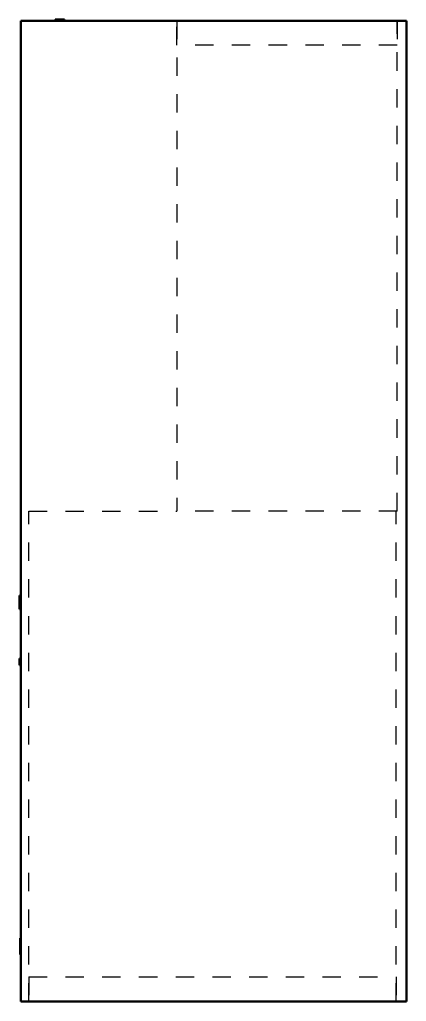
# Model space of a CAD drawing. Header units: inches. Extents: x -10.6 to 10.5, y 0 to 53.5.
import ezdxf

# ---------------------------------------------------------------- set-up
doc = ezdxf.new("R2010")
doc.units = ezdxf.units.IN
doc.header["$MEASUREMENT"] = 0
doc.linetypes.add('Dashed', pattern=[2, 1, -1])
doc.layers.add('AM_0', color=7, linetype='Continuous', lineweight=50)
doc.layers.add('AM_9', color=6, linetype='Dashed', lineweight=25)

# ---------------------------------------------------------------- blocks, each defined once
blk = doc.blocks.new('1_AMST42CU14_PART8_0_in_AMST42CU14_2')
at = {"layer": 'AM_9'}
for p, q in [((-2, 53.4375), (-2, 26.71875)), ((10, 26.71875), (10, 53.4375)), ((10, 26.71875), (-2, 26.71875))]:
    blk.add_line(p, q, dxfattribs=at)
blk = doc.blocks.new('2_AMST42CU14_PART7_0_in_AMST42CU14_2')
at = {"layer": 'AM_9'}
for p, q in [((-10.0625, 26.71875), (-2, 26.71875)), ((-10.0625, 0), (-10.0625, 26.71875)), ((9.9375, 0), (9.9375, 26.71875))]:
    blk.add_line(p, q, dxfattribs=at)
blk = doc.blocks.new('3_AMST42CU14_PART6_0_in_AMST42CU14_2')
at = {"layer": 'AM_0'}
for p, q in [((-8.625, 53.5), (-8.625, 53.4375)), ((-8.625, 53.5), (-8.125, 53.5)), ((-8.125, 53.4375), (-8.125, 53.5))]:
    blk.add_line(p, q, dxfattribs=at)
blk = doc.blocks.new('4_AMST42CU14_PART5_0_in_AMST42CU14_2')
at = {"layer": 'AM_0'}
for p, q in [((-10.5625, 21.375), (-10.5625, 22.125)), ((-10.5, 22.125), (-10.5625, 22.125)), ((-10.5625, 21.375), (-10.5, 21.375))]:
    blk.add_line(p, q, dxfattribs=at)
blk = doc.blocks.new('5_AMST42CU14_PART4_0_in_AMST42CU14_2')
at = {"layer": 'AM_0'}
for p, q in [((-10.5625, 18.3125), (-10.5625, 18.6875)), ((-10.5, 18.6875), (-10.5625, 18.6875)), ((-10.5625, 18.3125), (-10.5, 18.3125))]:
    blk.add_line(p, q, dxfattribs=at)
blk = doc.blocks.new('6_AMST42CU14_PART3_0_in_AMST42CU14_2')
at = {"layer": 'AM_0'}
for q in [(-10.53125, 2.6875), (-10.5, 2.5625)]:
    blk.add_line((-10.53125, 2.5625), q, dxfattribs=at)
at = {"layer": 'AM_9'}
blk.add_line((-10.5, 3.3125), (-10.53125, 3.3125), dxfattribs=at)
blk = doc.blocks.new('7_AMST42CU14_PART2_0_in_AMST42CU14_2')
at = {"layer": 'AM_0'}
for p, q in [((-10.53125, 2.6875), (-10.53125, 3.4375)), ((-10.5, 3.4375), (-10.53125, 3.4375)), ((-10.53125, 2.6875), (-10.5, 2.6875))]:
    blk.add_line(p, q, dxfattribs=at)
blk = doc.blocks.new('8_AMST42CU14_PART1_0_in_AMST42CU14_2')
at = {"layer": 'AM_0'}
for p, q in [((-10.5, 0), (-10.5, 53.437)), ((10.5, 53.437), (-10.5, 53.437)), ((10.5, 53.437), (10.5, 0)), ((10.5, 0), (-10.5, 0))]:
    blk.add_line(p, q, dxfattribs=at)
at = {"layer": 'AM_9'}
for p, q in [((-2, 52.102), (-2, 53.437)), ((10, 53.437), (10, 52.102)), ((10, 52.102), (-2, 52.102)), ((-10.063, 1.336), (-10.063, 0)), ((-10.063, 1.336), (9.937, 1.336)), ((9.937, 1.336), (9.937, 0))]:
    blk.add_line(p, q, dxfattribs=at)

msp = doc.modelspace()

# ---------------------------------------------------------------- block references
for name in ['8_AMST42CU14_PART1_0_in_AMST42CU14_2', '3_AMST42CU14_PART6_0_in_AMST42CU14_2', '1_AMST42CU14_PART8_0_in_AMST42CU14_2', '2_AMST42CU14_PART7_0_in_AMST42CU14_2', '4_AMST42CU14_PART5_0_in_AMST42CU14_2', '5_AMST42CU14_PART4_0_in_AMST42CU14_2', '7_AMST42CU14_PART2_0_in_AMST42CU14_2', '6_AMST42CU14_PART3_0_in_AMST42CU14_2']:
    msp.add_blockref(name, (0, 0))

doc.saveas('drawing.dxf')
